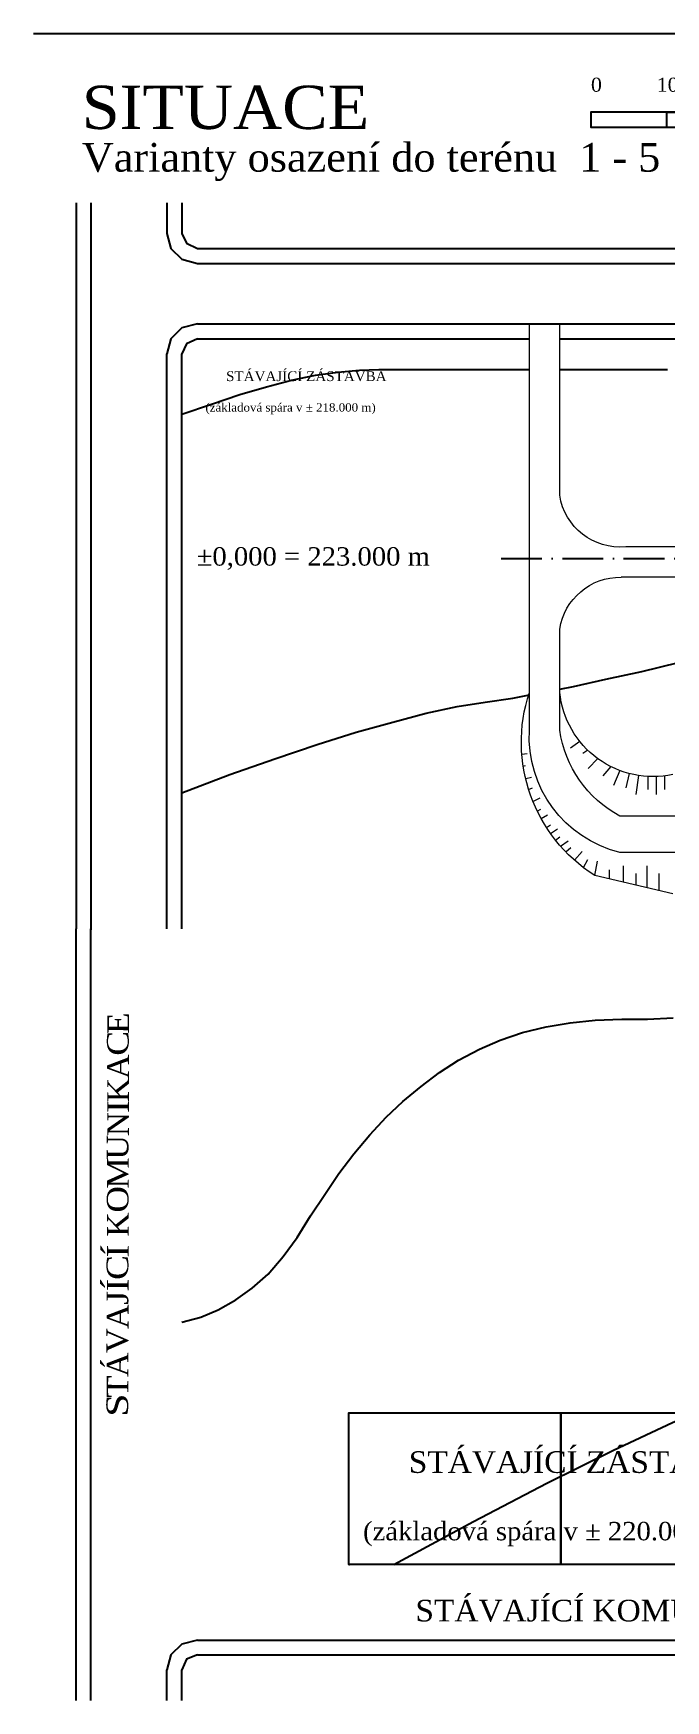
# Model space of a CAD drawing. Header units: millimetres. Extents: x -3518363 to 3223740, y -1530229 to 774657.
# Drawn here: x 184427 to 267977, y -288654 to -68090 of the extents above; entities that cross this region are included whole.
import ezdxf

# ---------------------------------------------------------------- set-up
doc = ezdxf.new("R2010")
doc.units = ezdxf.units.MM
doc.header["$LTSCALE"] = 15
doc.header["$MEASUREMENT"] = 0
doc.linetypes.add('ACAD_ISO10W100', pattern=[18, 12, -3, 0, -3])
doc.layers.get('0').update_dxf_attribs({"linetype": 'CONTINUOUS'})
doc.layers.add('cesty', color=7, linetype='CONTINUOUS', lineweight=15)
doc.layers.add('svahovaní', color=7, linetype='CONTINUOUS', lineweight=15, true_color=0xe3331c)
doc.layers.add('ŘEZ čerch', color=10, linetype='ACAD_ISO10W100')
doc.styles.add('TIMESNEWROMAN', font='times.ttf')

msp = doc.modelspace()

# ---------------------------------------------------------------- linework, layer by layer
for p, q in [((184426.619, -68089.825), (378012.182, -68089.825)), ((206107.585, -106513.744), (354402.304, -106513.744)), ((206107.585, -108494.091), (249981.185, -108494.091)), ((253981.185, -108494.091), (328981.185, -108494.091)), ((206107.585, -280655.872), (354402.304, -280655.872)), ((206107.585, -282610.501), (354402.304, -282610.501))]:
    msp.add_line(p, q)
at = {"elevation": 0}
for points in [[(258111.038, -80486.283), (268115.664, -80486.283), (268115.664, -78531.654), (278120.284, -78531.654), (278120.284, -80486.283), (288124.904, -80486.283), (288124.904, -78531.654), (298232.395, -78531.654), (298232.395, -80486.283), (308237.028, -80486.283), (308237.028, -78531.654), (318241.635, -78531.654), (318241.635, -80486.283), (328246.268, -80486.283), (328246.268, -78531.654), (338250.887, -78531.654), (338250.887, -80486.283), (348255.507, -80486.283), (348255.507, -78531.654), (258111.038, -78531.654), (258111.038, -80486.283), (348358.378, -80486.283)], [(190059.04, -90490.916), (190059.04, -186550.702), (190161.918, -186550.702)], [(192039.387, -90490.916), (192039.387, -186550.702), (192142.265, -186550.702)], [(202044.014, -90490.916), (202044.014, -94554.482), (202584.106, -96534.829), (204024.361, -97949.359), (206107.585, -98515.176), (354299.433, -98515.176), (356279.78, -97949.359), (357720.041, -96534.829), (358260.127, -94554.482), (358260.127, -90490.916), (358363.011, -90490.916)], [(204024.361, -90490.916), (204024.361, -94554.482), (204667.331, -95866.14), (206107.585, -96534.829), (354299.433, -96534.829), (355611.092, -95866.14), (356279.78, -94554.482), (356279.78, -90490.916), (356382.664, -90490.916)], [(206107.585, -106513.744), (204024.361, -107053.843), (202584.106, -108494.091), (202044.014, -110474.438), (202146.885, -110474.438)], [(206107.585, -108494.091), (204667.331, -109162.779), (204024.361, -110474.438), (204127.238, -110474.438)], [(202044.014, -186550.702), (202044.014, -110474.438), (202146.885, -110474.438)], [(204024.361, -186550.702), (204024.361, -110474.438), (204127.238, -110474.438)], [(204024.361, -118472.98), (207985.061, -117161.321), (211714.289, -115849.662), (215237.768, -114872.361), (218529.774, -113972.186), (221718.909, -113329.216), (224676.571, -112892.014), (227531.362, -112660.527), (230077.526, -112557.656), (249981.185, -112557.656)], [(253981.185, -112557.656), (268218.536, -112557.656)], [(253981.185, -154841.197), (255796.347, -154505.047), (260091.392, -153502.028), (264823.645, -152524.7), (269658.796, -151315.912), (274828.278, -150004.253), (274931.149, -150004.253)], [(204024.361, -168547.528), (210402.63, -166129.965), (216317.954, -164046.734), (221924.658, -162169.258), (227094.14, -160523.268), (231929.278, -159211.609), (236327.2, -158002.821), (240416.49, -157128.365), (244145.718, -156588.265), (247772.074, -156022.474), (249981.185, -155595.382)], [(190059.04, -288654.427), (190059.04, -186550.702), (190161.918, -186550.702)], [(192039.387, -288654.427), (192039.387, -186550.702), (192142.265, -186550.702)], [(204024.361, -238605.597), (206544.807, -237936.909), (208859.498, -236959.594), (211174.19, -235622.218), (213360.292, -234104.803), (215443.517, -232227.327), (217423.864, -229912.636), (219301.34, -227392.203), (221050.221, -224537.399), (222927.69, -221682.621), (224805.166, -218930.702), (226785.513, -216307.384), (228868.738, -213786.937), (231054.841, -211472.246), (233266.661, -209389.028), (235684.23, -207408.668), (238101.799, -205556.923), (240622.245, -203910.907), (243374.158, -202470.659), (246126.071, -201261.871), (249083.733, -200284.556), (252169.99, -199512.984), (255359.125, -198972.898), (258651.138, -198638.553), (262174.617, -198509.965), (265595.218, -198509.965), (268990.108, -198304.209)], [(232057.873, -270651.252), (242602.592, -264941.671), (252272.868, -259900.778), (261068.706, -255502.868), (268887.224, -251876.518), (275805.58, -248815.972), (281849.519, -246398.397), (286916.129, -244623.805), (291211.155, -243646.49), (294837.518, -242874.931), (298335.279, -242000.487), (301755.887, -241228.915), (304945.022, -240354.484), (308031.273, -239480.041), (310886.063, -238477.008), (313637.97, -237602.565), (313740.841, -237602.565)], [(226116.825, -270651.252), (226116.825, -250564.859), (284164.197, -250564.859), (284164.197, -270651.252), (254150.344, -270651.252), (254150.344, -250564.859), (254150.344, -270651.252), (226116.825, -270651.252), (226219.703, -270651.252)], [(206107.585, -280655.872), (204024.361, -281195.965), (202584.106, -282610.501), (202044.014, -284590.855), (202146.885, -284590.855)], [(206107.585, -282610.501), (204667.331, -283176.319), (204024.361, -284590.855), (204127.238, -284590.855)], [(202044.014, -288654.427), (202044.014, -284590.855), (202146.885, -284590.855)], [(204024.361, -288654.427), (204024.361, -284590.855), (204127.238, -284590.855)]]:
    msp.add_lwpolyline(points, dxfattribs=at)
at = {"layer": 'cesty', "linetype": 'ByBlock', "extrusion": (1.93959e-16, -3.39308e-16, -1)}
for p, q in [((249981.185, -155273.393), (249981.185, -106513.744)), ((253981.185, -129194.723), (253981.185, -106513.744)), ((284931.185, -136033.393), (262699.552, -136033.393)), ((284931.185, -140033.393), (262091.185, -140033.393)), ((253981.185, -155273.393), (253981.185, -146902.063)), ((249981.185, -160273.393), (249981.185, -155273.393)), ((253981.185, -160273.393), (253981.185, -155273.393)), ((292931.185, -171633.393), (261931.185, -171633.393)), ((282361.185, -176433.393), (261931.185, -176433.393)), ((268931.185, -181933.393), (258609.978, -179485.5))]:
    msp.add_line(p, q, dxfattribs=at)
for centre, radius, start, end in [((-261996.185, -127953.393), 8110.556, 265.02492317, 351.19621357), ((-261996.185, -148143.393), 8110.556, 8.80378643, 90.67112825), ((-269804.426, -161852.351), 20886.445, 302.40952397, 18.36002891), ((-266319.63, -154008.318), 12403.131, 257.8450583, 354.14585679), ((-265665.332, -161173.67), 15709.964, 283.75041491, 3.285201), ((-269251.3, -158048.801), 15431.306, 298.31819504, 351.71130566)]:
    msp.add_arc(centre, radius, start, end, dxfattribs=at)
at = {"layer": 'svahovaní', "color": 0, "extrusion": (1.93959e-16, -3.39308e-16, -1)}
for p, q in [((256656.594, -161784.138), (255420.214, -162652.86)), ((257700.631, -162927.426), (257031.185, -163343.393)), ((248979.211, -163450.475), (249671.185, -163343.393)), ((249160.473, -165025.8), (249481.185, -164963.393)), ((259010.728, -164029.176), (257751.185, -165363.393)), ((260718.427, -165074.671), (259681.185, -166313.393)), ((249482.486, -166675.457), (250261.185, -166473.393)), ((261946.747, -165615.02), (261071.185, -167603.393)), ((263168.015, -166004.358), (262711.185, -167883.393)), ((264384.299, -166259.528), (264021.185, -168773.393)), ((265641.185, -166392.879), (265641.185, -168123.393)), ((266720.589, -166404.966), (266720.589, -168773.393)), ((267838.071, -166318.151), (267838.071, -168123.393)), ((249873.741, -168098.261), (250381.185, -167893.393)), ((250445.694, -169693.465), (251401.185, -169203.393)), ((251017.814, -170979.606), (251471.185, -170743.393)), ((251519.756, -171947.618), (252361.185, -171483.393)), ((252227.903, -173135.499), (252751.185, -172803.393)), ((252780.216, -173952.758), (253671.185, -173313.393)), ((253437.691, -174828.235), (253991.185, -174383.393)), ((254095.366, -175617.126), (255081.185, -174893.393)), ((254796.27, -176378.15), (255431.185, -175793.393)), ((255941.776, -177475.108), (256951.185, -176313.393)), ((257104.604, -178434.212), (257691.185, -177363.393)), ((258609.978, -179485.5), (258981.185, -177603.393)), ((262411.185, -180387.036), (262411.185, -178213.393)), ((265551.185, -181131.754), (265551.185, -178213.393)), ((260548.377, -179945.232), (260548.377, -178753.393)), ((264081.185, -180783.112), (264081.185, -179213.393)), ((267131.185, -181506.484), (267131.185, -179213.393))]:
    msp.add_line(p, q, dxfattribs=at)
at = {"layer": 'ŘEZ čerch', "linetype": 'ACAD_ISO10W100', "ltscale": 30, "extrusion": (1.93959e-16, -3.39308e-16, -1)}
msp.add_line((246228.994, -137563.393), (300168.994, -137563.393), dxfattribs=at)

# ---------------------------------------------------------------- texts
at = {"attachment_point": 7, "style": 'TIMESNEWROMAN'}
for s, insert, char_height, width in [('\\W1.04;SITUACE', (190830.606, -80820.51), 5726.35125, 39233.21061), ('\\W1.03;0\\~\\~\\~\\~\\~\\~\\~\\~\\~\\~10\\~\\~\\~\\~\\~\\~\\~\\~\\~\\~20\\~\\~\\~\\~\\~\\~\\~\\~\\~30\\~\\~\\~\\~\\~\\~\\~\\~\\~\\~40\\~\\~\\~\\~\\~\\~\\~\\~\\~50\\~\\~\\~\\~\\~\\~\\~\\~\\~60\\~\\~\\~\\~\\~\\~\\~\\~\\~70\\~\\~\\~\\~\\~\\~\\~\\~\\~\\~80\\~\\~\\~\\~\\~\\~\\~\\~\\~90\\~\\~\\~\\~\\~\\~\\~\\~\\~\\~100\\~(m)', (258111.038, -76422.587), 1861.033775, 104185.90222), ('\\W1.02;Varianty\\~osazení\\~do\\~terénu\\~\\~1\\~-\\~5', (190830.606, -87636.008), 3793.6648, 76615.21395), ('\\W1.02;STÁVAJÍCÍ\\~ZÁSTAVBA', (209890.626, -114120.497), 1293.94102, 21321.5671), ('{\\W1.03;(základová\\~spára\\~v\\~±\\~218.000\\~m)}', (207159.21, -118479.138), 1099.86018, 22340.96115), ('{\\W1.03;±\\fTimes New Roman|b0|i0|c238|p18;0,000 =\\fTimes New Roman|b0|i0|c0|p18;\\~2\\fTimes New Roman|b0|i0|c238|p18;23\\fTimes New Roman|b0|i0|c0|p18;.000\\~m}', (206004.708, -139072.778), 2433.709411, 49434.83592), ('\\W1.02;STÁVAJÍCÍ\\~ZÁSTAVBA', (234038.227, -258588.988), 2863.1607, 47179.17747), ('\\W1.03;(základová\\~spára\\~v\\~±\\~220.000\\~m)', (227994.301, -268233.546), 2433.70941, 49434.83592), ('\\W1.02;STÁVAJÍCÍ\\~KOMUNIKACE', (234912.664, -278238.133), 2863.1607, 53670.5873)]:
    msp.add_mtext(s, dxfattribs=dict(at, insert=insert, char_height=char_height, width=width))
at = {"char_height": 2863.0542, "attachment_point": 7, "rotation": 89.90041137, "style": 'TIMESNEWROMAN'}
for s, insert, width in [('\\W1.09;E', (197079.378, -200490.102), 4188.81108), ('\\W1.14;C', (197053.791, -203344.88), 4490.01155), ('\\W1.04;A', (197053.699, -206431.222), 4592.75863), ('\\W1.03;K', (197053.699, -209491.585), 4572.93372), ('\\W1.19;I', (197053.791, -210931.977), 3142.16769), ('\\W1.02;N', (197053.791, -213992.353), 4557.723), ('\\W1.04;U', (197028.243, -217078.603), 4588.46559), ('\\W1.07;M', (197028.158, -220910.578), 5402.24811), ('\\W1.13;O', (197028.282, -224099.621), 4720.52411), ('\\W1.03;K', (197028.452, -227288.625), 4572.93372), ('\\W1.19;Í', (197028.498, -230040.715), 3142.16769), ('\\W1.14;C', (197002.695, -232998.259), 4490.01155), ('\\W1.19;Í', (197002.65, -234541.378), 3142.16769), ('\\W1.09;J', (197002.695, -236290.474), 3226.50001), ('\\W1.04;A', (197002.82, -239479.478), 4592.75863), ('\\W1.05;V', (197002.996, -242668.535), 4599.96906), ('\\W1.04;Á', (196977.318, -245832.082), 4592.75863), ('\\W1.12;T', (196977.357, -248584.12), 4225.10236), ('\\W1.28;S', (196977.403, -251104.828), 4219.3343)]:
    msp.add_mtext(s, dxfattribs=dict(at, insert=insert, width=width))

doc.saveas('drawing.dxf')
